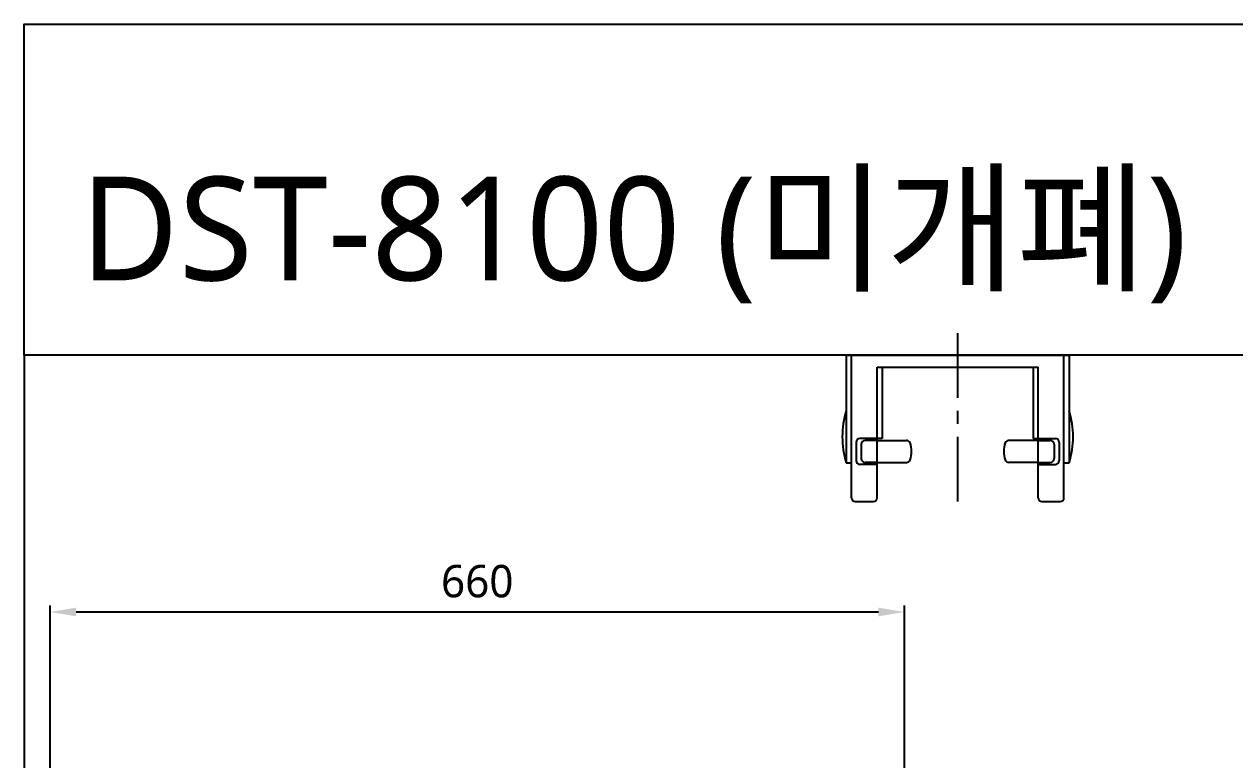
# Model space of a CAD drawing. Extents: x 1268 to 7307, y -579 to 1973.
# Drawn here: x 1408 to 2341, y 1405 to 1973 of the extents above; entities that cross this region are included whole.
import ezdxf

# ---------------------------------------------------------------- set-up
doc = ezdxf.new("R2010")
doc.units = 0
doc.header["$LTSCALE"] = 20
doc.header["$MEASUREMENT"] = 0
doc.linetypes.add('CENTER', pattern=[2, 1.25, -0.25, 0.25, -0.25])
doc.layers.get('0').update_dxf_attribs({"linetype": 'CONTINUOUS'})
doc.layers.get('DEFPOINTS').update_dxf_attribs({"linetype": 'CONTINUOUS'})
for name, color, linetype in [('3', 3, 'CONTINUOUS'), ('4', 4, 'CONTINUOUS'), ('6', 6, 'CONTINUOUS'), ('CENTER', 2, 'CENTER')]:
    doc.layers.add(name, color=color, linetype=linetype)
doc.styles.add('GHS', font='romans', dxfattribs={"bigfont": 'ghs'})
doc.styles.get("Standard").update_dxf_attribs({"font": 'NanumGothic.ttf'})
doc.dimstyles.get("Standard").update_dxf_attribs({"dimtxt": 2.7, "dimasz": 2.5, "dimexe": 1.5, "dimexo": 1.5, "dimgap": 1.5, "dimtad": 1, "dimdec": 0, "dimlfac": 10, "dimzin": 0, "dimdsep": 46, "dimtxsty": 'Standard', "dimcen": 0, "dimclrt": 2, "dimadec": 0, "dimazin": 0, "dimtfac": 1, "dimtdec": 0, "dimtmove": 0, "dimatfit": 3, "dimfxl": 0, "dimtolj": 1, "dimtzin": 0, "dimarcsym": 0})

# ---------------------------------------------------------------- blocks, each defined once
blk = doc.blocks.new('*D41')
at = {"color": 3, "lineweight": -2}
for p, q in [((1427.54, 1193.97), (1427.54, 1524.3)), ((2086.4, 1194.43), (2086.4, 1524.3)), ((1447.54, 1519.3), (2066.4, 1519.3))]:
    blk.add_line(p, q, dxfattribs=at)
at = {"color": 3}
for points in [[(1447.54, 1522.63), (1447.54, 1515.97), (1427.54, 1519.3)], [(2066.4, 1522.63), (2066.4, 1515.97), (2086.4, 1519.3)]]:
    blk.add_solid(points, dxfattribs=at)
at = {"layer": 'DEFPOINTS', "color": 0}
for p in [(2086.4, 1519.3), (1427.54, 1192.47), (2086.4, 1192.93)]:
    blk.add_point(p, dxfattribs=at)
at = {"color": 2, "insert": (1756.97, 1542.91), "char_height": 25, "attachment_point": 5}
blk.add_mtext('\\A1;660', dxfattribs=at)

msp = doc.modelspace()

# ---------------------------------------------------------------- linework, layer by layer
at = {"layer": '3', "color": 7}
msp.add_lwpolyline([(1407.54, 1717.5), (1407.54, 1972.88), (4042.68, 1972.88), (4042.68, -207.53), (3335.04, -207.53)], dxfattribs=at)
at = {"layer": '4'}
for p, q in [((2041.54, 1717.5), (2213.54, 1717.5)), ((2041.54, 1717.5), (2041.54, 1634.5)), ((2045.54, 1607.5), (2045.54, 1717.5)), ((2209.54, 1607.5), (2209.54, 1717.5)), ((2213.54, 1717.5), (2213.54, 1634.5)), ((2065.54, 1708.2), (2189.54, 1708.2)), ((2065.54, 1607.5), (2065.54, 1708.2)), ((2069.31, 1708.2), (2069.31, 1653.2)), ((2185.77, 1708.2), (2185.77, 1653.2)), ((2189.54, 1607.5), (2189.54, 1708.2)), ((2065.54, 1653.2), (2052.16, 1653.2)), ((2069.31, 1653.2), (2065.54, 1653.2)), ((2185.77, 1653.2), (2189.54, 1653.2)), ((2189.54, 1653.2), (2202.91, 1653.2)), ((2049.16, 1650.2), (2049.16, 1636.2)), ((2053.16, 1648.7), (2053.16, 1637.7)), ((2065.54, 1651.7), (2056.16, 1651.7)), ((2065.54, 1651.7), (2087.99, 1651.7)), ((2189.54, 1651.7), (2167.08, 1651.7)), ((2189.54, 1651.7), (2198.91, 1651.7)), ((2201.91, 1648.7), (2201.91, 1637.7)), ((2205.91, 1650.2), (2205.91, 1636.2)), ((2041.54, 1634.5), (2045.54, 1634.5)), ((2065.54, 1634.7), (2056.16, 1634.7)), ((2065.54, 1634.7), (2087.99, 1634.7)), ((2189.54, 1634.7), (2167.08, 1634.7)), ((2189.54, 1634.7), (2198.91, 1634.7)), ((2209.54, 1634.5), (2213.54, 1634.5)), ((2065.54, 1633.2), (2052.16, 1633.2)), ((2189.54, 1633.2), (2202.91, 1633.2)), ((2048.54, 1604.5), (2062.54, 1604.5)), ((2192.54, 1604.5), (2206.54, 1604.5))]:
    msp.add_line(p, q, dxfattribs=at)
for centre, radius, start, end in [((2106.71, 1654.5), 68.18, 162.94091, 197.05909), ((2148.36, 1654.5), 68.18, 342.94091, 17.05909), ((2052.16, 1650.2), 3, 90, 180), ((2202.91, 1650.2), 3, 0, 90), ((2056.16, 1648.7), 3, 90, 180), ((2087.99, 1648.7), 3, 20.74303, 90), ((2073.47, 1643.2), 18.53, 339.25697, 20.74303), ((2181.61, 1643.2), 18.53, 159.25697, 200.74303), ((2167.08, 1648.7), 3, 90, 159.25697), ((2198.91, 1648.7), 3, 0, 90), ((2052.16, 1636.2), 3, 180, 270), ((2056.16, 1637.7), 3, 180, 270), ((2087.99, 1637.7), 3, 270, 339.25697), ((2167.08, 1637.7), 3, 200.74303, 270), ((2198.91, 1637.7), 3, 270, 0), ((2202.91, 1636.2), 3, 270, 0), ((2048.54, 1607.5), 3, 180, 270), ((2062.54, 1607.5), 3, 270, 0), ((2192.54, 1607.5), 3, 180, 270), ((2206.54, 1607.5), 3, 270, 0)]:
    msp.add_arc(centre, radius, start, end, dxfattribs=at)
at = {"layer": '6'}
msp.add_lwpolyline([(2589.07, 1717.5), (1407.54, 1717.5), (1407.54, -207.53)], dxfattribs=at)
at = {"layer": 'CENTER', "color": 1, "linetype": 'CENTER', "ltscale": 2}
msp.add_line((2127.54, 1604.5), (2127.54, 1737.26), dxfattribs=at)

# ---------------------------------------------------------------- texts
at = {"insert": (1450.62, 1855.17), "char_height": 80, "width": 1510.4349, "attachment_point": 1, "style": 'GHS'}
msp.add_mtext('{\\fNanumGothic|b0|i0|c0|p50;DST-8100\\fNanumGothic|b0|i0|c129|p50; (미개폐)}', dxfattribs=at)

# ---------------------------------------------------------------- dimensions: what is measured, and where the dimension line sits
dim = msp.add_linear_dim(base=(2086.4, 1519.3), p1=(1427.54, 1192.47), p2=(2086.4, 1192.93), text='660', dimstyle='Standard', override={"dimtxt": 25, "dimasz": 20, "dimexe": 5, "dimgap": 10, "dimtih": 1, "dimtoh": 1, "dimlfac": 1, "dimzin": 12, "dimclrd": 3, "dimclre": 3, "dimazin": 2, "dimarcsym": 1})
dim.commit()
dim.dimension.update_dxf_attribs({"geometry": '*D41', "text_midpoint": (1756.97, 1519.3), "dimtype": 160})

doc.saveas('drawing.dxf')
